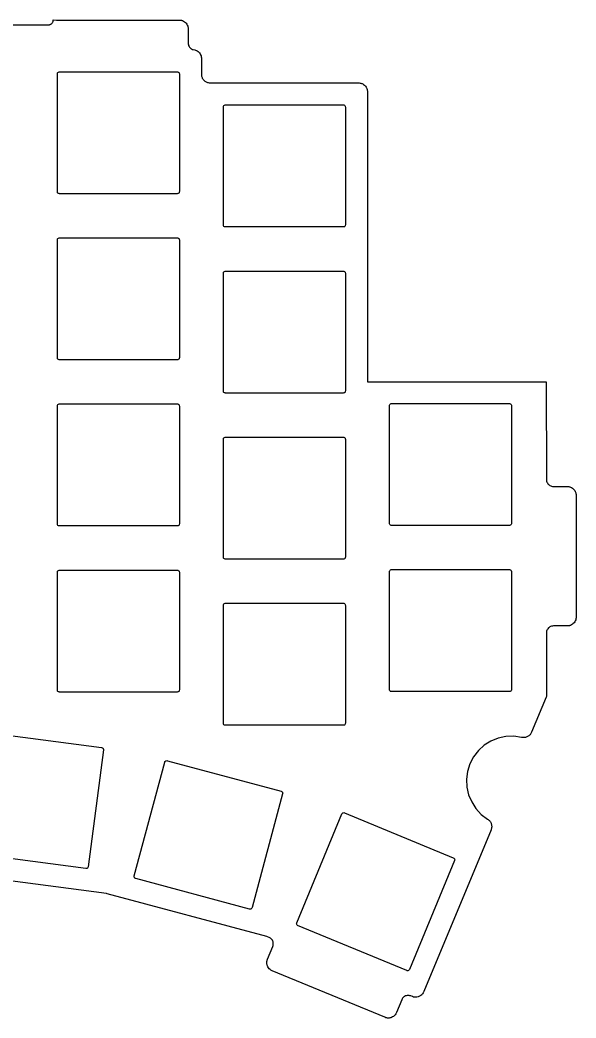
# Model space of a CAD drawing. Header units: millimetres. Extents: x 53 to 194, y -133 to -18.
# Drawn here: x 130.7 to 194.5, y -133 to -18.5 of the extents above; entities that cross this region are included whole.
import ezdxf

# ---------------------------------------------------------------- set-up
doc = ezdxf.new("R2010")
doc.units = ezdxf.units.MM

msp = doc.modelspace()

# ---------------------------------------------------------------- linework, layer by layer
for p, q in [((114.4, -19.05), (131.44, -19.05)), ((131.44, -19.05), (131.51, -19.05)), ((131.51, -19.05), (133.95, -19.05)), ((133.95, -19.05), (134, -19.05)), ((134, -19.05), (134.06, -19.04)), ((134.06, -19.04), (134.11, -19.03)), ((134.11, -19.03), (134.16, -19.01)), ((134.16, -19.01), (134.21, -18.99)), ((134.21, -18.99), (134.26, -18.96)), ((134.26, -18.96), (134.3, -18.93)), ((134.3, -18.93), (134.34, -18.89)), ((134.34, -18.89), (134.38, -18.85)), ((134.38, -18.85), (134.41, -18.81)), ((134.41, -18.81), (134.44, -18.76)), ((134.44, -18.76), (134.46, -18.71)), ((134.46, -18.71), (134.48, -18.66)), ((134.48, -18.66), (134.49, -18.61)), ((134.49, -18.61), (134.5, -18.55)), ((134.5, -18.55), (134.5, -18.5)), ((134.5, -18.5), (134.87, -18.51)), ((134.87, -18.51), (134.98, -18.51)), ((134.98, -18.51), (148.96, -18.51)), ((148.96, -18.51), (149.07, -18.51)), ((149.07, -18.51), (149.13, -18.52)), ((149.13, -18.52), (149.2, -18.54)), ((149.2, -18.54), (149.25, -18.55)), ((149.25, -18.55), (149.33, -18.58)), ((149.33, -18.58), (149.45, -18.63)), ((149.45, -18.63), (149.56, -18.7)), ((149.56, -18.7), (149.66, -18.78)), ((149.66, -18.78), (149.75, -18.88)), ((149.75, -18.88), (149.82, -18.99)), ((149.82, -18.99), (149.88, -19.1)), ((149.88, -19.1), (149.93, -19.22)), ((149.93, -19.22), (149.94, -19.27)), ((149.94, -19.27), (149.96, -19.35)), ((149.96, -19.35), (149.96, -19.4)), ((149.96, -19.4), (149.97, -19.52)), ((149.97, -19.52), (149.97, -21.13)), ((149.97, -21.13), (149.98, -21.23)), ((149.98, -21.23), (150, -21.34)), ((150, -21.34), (150.03, -21.44)), ((150.03, -21.44), (150.08, -21.53)), ((150.08, -21.53), (150.14, -21.62)), ((150.14, -21.62), (150.2, -21.69)), ((150.2, -21.69), (150.28, -21.76)), ((150.28, -21.76), (150.37, -21.82)), ((150.37, -21.82), (150.46, -21.87)), ((150.46, -21.87), (150.56, -21.9)), ((150.56, -21.9), (150.74, -21.94)), ((150.74, -21.94), (150.82, -21.96)), ((150.82, -21.96), (150.93, -22.01)), ((150.93, -22.01), (151.01, -22.05)), ((151.01, -22.05), (151.12, -22.13)), ((151.12, -22.13), (151.19, -22.19)), ((151.19, -22.19), (151.27, -22.28)), ((151.27, -22.28), (151.35, -22.39)), ((151.35, -22.39), (151.41, -22.5)), ((151.41, -22.5), (151.46, -22.63)), ((151.46, -22.63), (151.48, -22.72)), ((151.48, -22.72), (151.49, -22.84)), ((151.49, -22.84), (151.5, -22.92)), ((151.5, -22.92), (151.5, -24.73)), ((134.97, -24.68), (134.98, -24.62)), ((134.97, -38.18), (134.97, -24.68)), ((134.98, -24.62), (135, -24.56)), ((135, -24.56), (135.04, -24.51)), ((135.04, -24.51), (135.09, -24.47)), ((135.09, -24.47), (135.16, -24.44)), ((135.16, -24.44), (135.22, -24.43)), ((135.22, -24.43), (148.72, -24.43)), ((148.72, -24.43), (148.78, -24.44)), ((148.78, -24.44), (148.84, -24.47)), ((148.84, -24.47), (148.9, -24.51)), ((148.9, -24.51), (148.94, -24.56)), ((148.94, -24.56), (148.96, -24.62)), ((148.96, -24.62), (148.97, -24.68)), ((148.97, -24.68), (148.97, -38.18)), ((151.5, -24.73), (151.51, -24.86)), ((151.51, -24.86), (151.52, -24.94)), ((151.52, -24.94), (151.54, -25.01)), ((151.54, -25.01), (151.58, -25.11)), ((151.58, -25.11), (151.6, -25.17)), ((151.6, -25.17), (151.65, -25.25)), ((151.65, -25.25), (151.71, -25.33)), ((151.71, -25.33), (151.76, -25.4)), ((151.76, -25.4), (151.89, -25.52)), ((151.89, -25.52), (151.97, -25.56)), ((151.97, -25.56), (152.03, -25.6)), ((152.03, -25.6), (152.12, -25.64)), ((152.12, -25.64), (152.19, -25.67)), ((152.19, -25.67), (152.27, -25.69)), ((152.27, -25.69), (152.37, -25.71)), ((152.37, -25.71), (152.44, -25.72)), ((152.44, -25.72), (152.51, -25.72)), ((152.51, -25.72), (169.54, -25.72)), ((169.54, -25.72), (169.61, -25.72)), ((169.61, -25.72), (169.7, -25.73)), ((169.7, -25.73), (169.79, -25.75)), ((169.79, -25.75), (169.87, -25.77)), ((169.87, -25.77), (169.95, -25.8)), ((169.95, -25.8), (170.03, -25.84)), ((170.03, -25.84), (170.1, -25.89)), ((170.1, -25.89), (170.2, -25.96)), ((170.2, -25.96), (170.26, -26.02)), ((170.26, -26.02), (170.32, -26.09)), ((170.32, -26.09), (170.4, -26.2)), ((170.4, -26.2), (170.44, -26.28)), ((170.44, -26.28), (170.48, -26.36)), ((170.48, -26.36), (170.51, -26.48)), ((170.51, -26.48), (170.53, -26.56)), ((170.53, -26.56), (170.54, -26.61)), ((170.54, -26.61), (170.54, -26.73)), ((170.54, -26.73), (170.54, -60)), ((154.02, -28.49), (154.03, -28.43)), ((154.02, -41.99), (154.02, -28.49)), ((154.03, -28.43), (154.05, -28.37)), ((154.05, -28.37), (154.09, -28.32)), ((154.09, -28.32), (154.15, -28.28)), ((154.15, -28.28), (154.21, -28.25)), ((154.21, -28.25), (154.27, -28.24)), ((154.27, -28.24), (167.77, -28.24)), ((167.77, -28.24), (167.83, -28.25)), ((167.83, -28.25), (167.9, -28.28)), ((167.9, -28.28), (167.95, -28.32)), ((167.95, -28.32), (167.99, -28.37)), ((167.99, -28.37), (168.01, -28.43)), ((168.01, -28.43), (168.02, -28.49)), ((168.02, -28.49), (168.02, -41.99)), ((134.98, -38.25), (134.97, -38.18)), ((135, -38.31), (134.98, -38.25)), ((135.04, -38.36), (135, -38.31)), ((135.09, -38.4), (135.04, -38.36)), ((135.16, -38.42), (135.09, -38.4)), ((135.22, -38.43), (135.16, -38.42)), ((148.72, -38.43), (135.22, -38.43)), ((148.78, -38.42), (148.72, -38.43)), ((148.84, -38.4), (148.78, -38.42)), ((148.9, -38.36), (148.84, -38.4)), ((148.94, -38.31), (148.9, -38.36)), ((148.96, -38.25), (148.94, -38.31)), ((148.97, -38.18), (148.96, -38.25)), ((154.03, -42.06), (154.02, -41.99)), ((154.05, -42.12), (154.03, -42.06)), ((154.09, -42.17), (154.05, -42.12)), ((154.15, -42.21), (154.09, -42.17)), ((154.21, -42.23), (154.15, -42.21)), ((154.27, -42.24), (154.21, -42.23)), ((167.77, -42.24), (154.27, -42.24)), ((167.83, -42.23), (167.77, -42.24)), ((167.9, -42.21), (167.83, -42.23)), ((167.95, -42.17), (167.9, -42.21)), ((167.99, -42.12), (167.95, -42.17)), ((168.01, -42.06), (167.99, -42.12)), ((168.02, -41.99), (168.01, -42.06)), ((135.09, -43.52), (135.16, -43.49)), ((135.16, -43.49), (135.22, -43.48)), ((135.22, -43.48), (148.72, -43.48)), ((148.72, -43.48), (148.78, -43.49)), ((148.78, -43.49), (148.84, -43.52)), ((134.97, -43.73), (134.98, -43.67)), ((134.97, -57.23), (134.97, -43.73)), ((134.98, -43.67), (135, -43.61)), ((135, -43.61), (135.04, -43.56)), ((135.04, -43.56), (135.09, -43.52)), ((148.84, -43.52), (148.9, -43.56)), ((148.9, -43.56), (148.94, -43.61)), ((148.94, -43.61), (148.96, -43.67)), ((148.96, -43.67), (148.97, -43.73)), ((148.97, -43.73), (148.97, -57.23)), ((154.02, -47.54), (154.03, -47.48)), ((154.02, -61.04), (154.02, -47.54)), ((154.03, -47.48), (154.05, -47.42)), ((154.05, -47.42), (154.09, -47.37)), ((154.09, -47.37), (154.15, -47.33)), ((154.15, -47.33), (154.21, -47.3)), ((154.21, -47.3), (154.27, -47.29)), ((154.27, -47.29), (167.77, -47.29)), ((167.77, -47.29), (167.83, -47.3)), ((167.83, -47.3), (167.9, -47.33)), ((167.9, -47.33), (167.95, -47.37)), ((167.95, -47.37), (167.99, -47.42)), ((167.99, -47.42), (168.01, -47.48)), ((168.01, -47.48), (168.02, -47.54)), ((168.02, -47.54), (168.02, -61.04)), ((134.98, -57.3), (134.97, -57.23)), ((135, -57.36), (134.98, -57.3)), ((135.04, -57.41), (135, -57.36)), ((135.09, -57.45), (135.04, -57.41)), ((135.16, -57.47), (135.09, -57.45)), ((135.22, -57.48), (135.16, -57.47)), ((148.72, -57.48), (135.22, -57.48)), ((148.78, -57.47), (148.72, -57.48)), ((148.84, -57.45), (148.78, -57.47)), ((148.9, -57.41), (148.84, -57.45)), ((148.94, -57.36), (148.9, -57.41)), ((148.96, -57.3), (148.94, -57.36)), ((148.97, -57.23), (148.96, -57.3)), ((170.54, -60), (191.06, -60)), ((191.06, -60), (191.08, -71.2)), ((154.03, -61.11), (154.02, -61.04)), ((154.05, -61.17), (154.03, -61.11)), ((154.09, -61.22), (154.05, -61.17)), ((154.15, -61.26), (154.09, -61.22)), ((154.21, -61.28), (154.15, -61.26)), ((154.27, -61.29), (154.21, -61.28)), ((167.77, -61.29), (154.27, -61.29)), ((167.83, -61.28), (167.77, -61.29)), ((167.9, -61.26), (167.83, -61.28)), ((167.95, -61.22), (167.9, -61.26)), ((167.99, -61.17), (167.95, -61.22)), ((168.01, -61.11), (167.99, -61.17)), ((168.02, -61.04), (168.01, -61.11)), ((134.97, -62.78), (134.98, -62.72)), ((134.97, -76.28), (134.97, -62.78)), ((134.98, -62.72), (135, -62.66)), ((135, -62.66), (135.04, -62.61)), ((135.04, -62.61), (135.09, -62.57)), ((135.09, -62.57), (135.16, -62.54)), ((135.16, -62.54), (135.22, -62.53)), ((135.22, -62.53), (148.72, -62.53)), ((148.72, -62.53), (148.78, -62.54)), ((148.78, -62.54), (148.84, -62.57)), ((148.84, -62.57), (148.9, -62.61)), ((148.9, -62.61), (148.94, -62.66)), ((148.94, -62.66), (148.96, -62.72)), ((148.96, -62.72), (148.97, -62.78)), ((148.97, -62.78), (148.97, -76.28)), ((173.07, -62.73), (173.08, -62.67)), ((173.07, -76.23), (173.07, -62.73)), ((173.08, -62.67), (173.1, -62.61)), ((173.1, -62.61), (173.14, -62.56)), ((173.14, -62.56), (173.19, -62.52)), ((173.19, -62.52), (173.26, -62.49)), ((173.26, -62.49), (173.32, -62.48)), ((173.32, -62.48), (186.82, -62.48)), ((186.82, -62.48), (186.88, -62.49)), ((186.88, -62.49), (186.94, -62.52)), ((186.94, -62.52), (187, -62.56)), ((187, -62.56), (187.04, -62.61)), ((187.04, -62.61), (187.06, -62.67)), ((187.06, -62.67), (187.07, -62.73)), ((187.07, -62.73), (187.07, -76.23)), ((154.09, -66.42), (154.15, -66.38)), ((154.15, -66.38), (154.21, -66.35)), ((154.21, -66.35), (154.27, -66.34)), ((154.27, -66.34), (167.77, -66.34)), ((167.77, -66.34), (167.83, -66.35)), ((167.83, -66.35), (167.9, -66.38)), ((167.9, -66.38), (167.95, -66.42)), ((154.02, -66.59), (154.03, -66.53)), ((154.02, -80.09), (154.02, -66.59)), ((154.03, -66.53), (154.05, -66.47)), ((154.05, -66.47), (154.09, -66.42)), ((167.95, -66.42), (167.99, -66.47)), ((167.99, -66.47), (168.01, -66.53)), ((168.01, -66.53), (168.02, -66.59)), ((168.02, -66.59), (168.02, -80.09)), ((191.08, -71.2), (191.09, -71.3)), ((191.09, -71.3), (191.11, -71.41)), ((191.11, -71.41), (191.15, -71.51)), ((191.15, -71.51), (191.19, -71.6)), ((191.19, -71.6), (191.25, -71.69)), ((191.25, -71.69), (191.32, -71.77)), ((191.32, -71.77), (191.4, -71.83)), ((191.4, -71.83), (191.48, -71.89)), ((191.48, -71.89), (191.58, -71.94)), ((191.58, -71.94), (191.68, -71.97)), ((191.68, -71.97), (191.78, -71.99)), ((191.78, -71.99), (191.88, -72)), ((191.88, -72), (193.47, -72)), ((193.47, -72), (193.59, -72.01)), ((193.59, -72.01), (193.64, -72.01)), ((193.64, -72.01), (193.72, -72.03)), ((193.72, -72.03), (193.77, -72.04)), ((193.77, -72.04), (193.84, -72.07)), ((193.84, -72.07), (193.96, -72.12)), ((193.96, -72.12), (194.07, -72.19)), ((194.07, -72.19), (194.17, -72.28)), ((194.17, -72.28), (194.26, -72.37)), ((194.26, -72.37), (194.33, -72.48)), ((194.33, -72.48), (194.4, -72.59)), ((194.4, -72.59), (194.44, -72.72)), ((194.44, -72.72), (194.45, -72.77)), ((194.45, -72.77), (194.47, -72.84)), ((194.47, -72.84), (194.48, -72.9)), ((194.48, -72.9), (194.48, -72.99)), ((194.48, -72.99), (194.48, -86.99)), ((134.98, -76.35), (134.97, -76.28)), ((135, -76.41), (134.98, -76.35)), ((135.04, -76.46), (135, -76.41)), ((135.09, -76.5), (135.04, -76.46)), ((135.16, -76.52), (135.09, -76.5)), ((135.22, -76.53), (135.16, -76.52)), ((148.72, -76.53), (135.22, -76.53)), ((148.78, -76.52), (148.72, -76.53)), ((148.84, -76.5), (148.78, -76.52)), ((148.9, -76.46), (148.84, -76.5)), ((148.94, -76.41), (148.9, -76.46)), ((148.96, -76.35), (148.94, -76.41)), ((148.97, -76.28), (148.96, -76.35)), ((173.08, -76.3), (173.07, -76.23)), ((173.1, -76.36), (173.08, -76.3)), ((173.14, -76.41), (173.1, -76.36)), ((173.19, -76.45), (173.14, -76.41)), ((173.26, -76.47), (173.19, -76.45)), ((173.32, -76.48), (173.26, -76.47)), ((186.82, -76.48), (173.32, -76.48)), ((186.88, -76.47), (186.82, -76.48)), ((186.94, -76.45), (186.88, -76.47)), ((187, -76.41), (186.94, -76.45)), ((187.04, -76.36), (187, -76.41)), ((187.06, -76.3), (187.04, -76.36)), ((187.07, -76.23), (187.06, -76.3)), ((154.03, -80.16), (154.02, -80.09)), ((168.02, -80.09), (168.01, -80.16)), ((154.05, -80.22), (154.03, -80.16)), ((154.09, -80.27), (154.05, -80.22)), ((154.15, -80.31), (154.09, -80.27)), ((154.21, -80.33), (154.15, -80.31)), ((154.27, -80.34), (154.21, -80.33)), ((167.77, -80.34), (154.27, -80.34)), ((167.83, -80.33), (167.77, -80.34)), ((167.9, -80.31), (167.83, -80.33)), ((167.95, -80.27), (167.9, -80.31)), ((167.99, -80.22), (167.95, -80.27)), ((168.01, -80.16), (167.99, -80.22)), ((134.97, -81.83), (134.98, -81.77)), ((134.97, -95.33), (134.97, -81.83)), ((134.98, -81.77), (135, -81.71)), ((135, -81.71), (135.04, -81.66)), ((135.04, -81.66), (135.09, -81.62)), ((135.09, -81.62), (135.16, -81.59)), ((135.16, -81.59), (135.22, -81.58)), ((135.22, -81.58), (148.72, -81.58)), ((148.72, -81.58), (148.78, -81.59)), ((148.78, -81.59), (148.84, -81.62)), ((148.84, -81.62), (148.9, -81.66)), ((148.9, -81.66), (148.94, -81.71)), ((148.94, -81.71), (148.96, -81.77)), ((148.96, -81.77), (148.97, -81.83)), ((148.97, -81.83), (148.97, -95.33)), ((173.07, -81.78), (173.08, -81.72)), ((173.07, -95.28), (173.07, -81.78)), ((173.08, -81.72), (173.1, -81.66)), ((173.1, -81.66), (173.14, -81.61)), ((173.14, -81.61), (173.19, -81.57)), ((173.19, -81.57), (173.26, -81.54)), ((173.26, -81.54), (173.32, -81.53)), ((173.32, -81.53), (186.82, -81.53)), ((186.82, -81.53), (186.88, -81.54)), ((186.88, -81.54), (186.94, -81.57)), ((186.94, -81.57), (187, -81.61)), ((187, -81.61), (187.04, -81.66)), ((187.04, -81.66), (187.06, -81.72)), ((187.06, -81.72), (187.07, -81.78)), ((187.07, -81.78), (187.07, -95.28)), ((154.02, -85.64), (154.03, -85.58)), ((154.02, -99.14), (154.02, -85.64)), ((154.03, -85.58), (154.05, -85.52)), ((154.05, -85.52), (154.09, -85.47)), ((154.09, -85.47), (154.15, -85.43)), ((154.15, -85.43), (154.21, -85.4)), ((154.21, -85.4), (154.27, -85.39)), ((154.27, -85.39), (167.77, -85.39)), ((167.77, -85.39), (167.83, -85.4)), ((167.83, -85.4), (167.9, -85.43)), ((167.9, -85.43), (167.95, -85.47)), ((167.95, -85.47), (167.99, -85.52)), ((167.99, -85.52), (168.01, -85.58)), ((168.01, -85.58), (168.02, -85.64)), ((168.02, -85.64), (168.02, -99.14)), ((194.48, -86.99), (194.48, -87.1)), ((191.48, -88.11), (191.39, -88.17)), ((191.57, -88.06), (191.48, -88.11)), ((191.67, -88.03), (191.57, -88.06)), ((191.77, -88.01), (191.67, -88.03)), ((191.88, -88), (191.77, -88.01)), ((193.47, -88), (191.88, -88)), ((193.59, -87.99), (193.47, -88)), ((193.64, -87.99), (193.59, -87.99)), ((193.72, -87.97), (193.64, -87.99)), ((193.77, -87.96), (193.72, -87.97)), ((193.84, -87.93), (193.77, -87.96)), ((193.96, -87.88), (193.84, -87.93)), ((194.07, -87.81), (193.96, -87.88)), ((194.17, -87.72), (194.07, -87.81)), ((194.26, -87.63), (194.17, -87.72)), ((194.33, -87.52), (194.26, -87.63)), ((194.4, -87.41), (194.33, -87.52)), ((194.44, -87.28), (194.4, -87.41)), ((194.45, -87.23), (194.44, -87.28)), ((194.47, -87.16), (194.45, -87.23)), ((194.48, -87.1), (194.47, -87.16)), ((191.09, -88.7), (191.08, -88.8)), ((191.08, -88.8), (191.08, -96.1)), ((191.11, -88.59), (191.09, -88.7)), ((191.14, -88.49), (191.11, -88.59)), ((191.19, -88.4), (191.14, -88.49)), ((191.24, -88.31), (191.19, -88.4)), ((191.31, -88.23), (191.24, -88.31)), ((191.39, -88.17), (191.31, -88.23)), ((134.98, -95.4), (134.97, -95.33)), ((135, -95.46), (134.98, -95.4)), ((135.04, -95.51), (135, -95.46)), ((135.09, -95.55), (135.04, -95.51)), ((135.16, -95.57), (135.09, -95.55)), ((135.22, -95.58), (135.16, -95.57)), ((148.72, -95.58), (135.22, -95.58)), ((148.78, -95.57), (148.72, -95.58)), ((148.84, -95.55), (148.78, -95.57)), ((148.9, -95.51), (148.84, -95.55)), ((148.94, -95.46), (148.9, -95.51)), ((148.96, -95.4), (148.94, -95.46)), ((148.97, -95.33), (148.96, -95.4)), ((173.08, -95.35), (173.07, -95.28)), ((173.1, -95.41), (173.08, -95.35)), ((173.14, -95.46), (173.1, -95.41)), ((173.19, -95.5), (173.14, -95.46)), ((173.26, -95.52), (173.19, -95.5)), ((173.32, -95.53), (173.26, -95.52)), ((186.82, -95.53), (173.32, -95.53)), ((186.88, -95.52), (186.82, -95.53)), ((186.94, -95.5), (186.88, -95.52)), ((187, -95.46), (186.94, -95.5)), ((187.04, -95.41), (187, -95.46)), ((187.06, -95.35), (187.04, -95.41)), ((187.07, -95.28), (187.06, -95.35)), ((191.08, -96.1), (191.07, -96.15)), ((191.07, -96.15), (189.39, -100.18)), ((154.03, -99.21), (154.02, -99.14)), ((154.05, -99.27), (154.03, -99.21)), ((154.09, -99.32), (154.05, -99.27)), ((154.15, -99.36), (154.09, -99.32)), ((154.21, -99.38), (154.15, -99.36)), ((154.27, -99.39), (154.21, -99.38)), ((167.77, -99.39), (154.27, -99.39)), ((167.83, -99.38), (167.77, -99.39)), ((167.9, -99.36), (167.83, -99.38)), ((167.95, -99.32), (167.9, -99.36)), ((167.99, -99.27), (167.95, -99.32)), ((168.01, -99.21), (167.99, -99.27)), ((168.02, -99.14), (168.01, -99.21)), ((126.63, -100.18), (140.05, -101.95)), ((186.44, -100.67), (185.55, -100.86)), ((187.34, -100.64), (186.44, -100.67)), ((188.24, -100.77), (187.34, -100.64)), ((188.84, -100.72), (188.76, -100.75)), ((188.92, -100.68), (188.84, -100.72)), ((189, -100.64), (188.92, -100.68)), ((189.07, -100.59), (189, -100.64)), ((189.14, -100.53), (189.07, -100.59)), ((189.2, -100.47), (189.14, -100.53)), ((189.26, -100.41), (189.2, -100.47)), ((189.31, -100.33), (189.26, -100.41)), ((189.35, -100.26), (189.31, -100.33)), ((189.39, -100.18), (189.35, -100.26)), ((183.95, -101.68), (183.28, -102.29)), ((184.72, -101.2), (183.95, -101.68)), ((185.55, -100.86), (184.72, -101.2)), ((188.33, -100.78), (188.24, -100.77)), ((188.41, -100.79), (188.33, -100.78)), ((188.5, -100.79), (188.41, -100.79)), ((188.59, -100.79), (188.5, -100.79)), ((188.68, -100.77), (188.59, -100.79)), ((188.76, -100.75), (188.68, -100.77)), ((140.27, -102.19), (138.5, -115.64)), ((140.05, -101.95), (140.11, -101.96)), ((140.11, -101.96), (140.17, -101.99)), ((140.17, -101.99), (140.23, -102.07)), ((140.23, -102.07), (140.26, -102.13)), ((140.26, -102.13), (140.27, -102.19)), ((182.73, -103), (182.31, -103.8)), ((183.28, -102.29), (182.73, -103)), ((143.8, -116.66), (147.29, -103.62)), ((147.29, -103.62), (147.32, -103.56)), ((147.32, -103.56), (147.36, -103.51)), ((147.36, -103.51), (147.41, -103.47)), ((147.41, -103.47), (147.47, -103.45)), ((147.47, -103.45), (147.54, -103.44)), ((147.54, -103.44), (147.6, -103.45)), ((147.6, -103.45), (160.64, -106.94)), ((182.31, -103.8), (182.03, -104.67)), ((182.03, -104.67), (181.92, -105.56)), ((181.92, -105.56), (181.96, -106.47)), ((160.82, -107.25), (157.32, -120.29)), ((160.64, -106.94), (160.7, -106.97)), ((160.7, -106.97), (160.75, -107.01)), ((160.75, -107.01), (160.79, -107.06)), ((160.79, -107.06), (160.82, -107.12)), ((160.82, -107.12), (160.83, -107.18)), ((160.83, -107.18), (160.82, -107.25)), ((181.96, -106.47), (182.16, -107.35)), ((182.16, -107.35), (182.51, -108.18)), ((182.51, -108.18), (183, -108.94)), ((162.43, -122.06), (167.6, -109.55)), ((167.6, -109.55), (167.64, -109.5)), ((167.64, -109.5), (167.71, -109.43)), ((167.71, -109.43), (167.77, -109.41)), ((167.77, -109.41), (167.84, -109.4)), ((167.84, -109.4), (167.9, -109.41)), ((167.9, -109.41), (180.4, -114.58)), ((183, -108.94), (183.61, -109.61)), ((183.61, -109.61), (184.34, -110.15)), ((184.34, -110.15), (184.41, -110.2)), ((184.41, -110.2), (184.48, -110.26)), ((184.48, -110.26), (184.54, -110.32)), ((184.54, -110.32), (184.6, -110.39)), ((184.6, -110.39), (184.65, -110.46)), ((184.65, -110.46), (184.69, -110.53)), ((184.69, -110.53), (184.73, -110.61)), ((184.73, -110.61), (184.76, -110.7)), ((184.76, -110.7), (184.78, -110.78)), ((184.78, -110.78), (184.8, -110.87)), ((184.8, -110.87), (184.81, -110.95)), ((184.81, -110.95), (184.81, -111.04)), ((184.73, -111.38), (177.02, -129.92)), ((184.76, -111.3), (184.73, -111.38)), ((184.79, -111.22), (184.76, -111.3)), ((184.8, -111.13), (184.79, -111.22)), ((184.81, -111.04), (184.8, -111.13)), ((138.22, -115.83), (124.81, -114.06)), ((180.54, -114.91), (175.36, -127.41)), ((180.4, -114.58), (180.46, -114.62)), ((180.46, -114.62), (180.52, -114.69)), ((180.52, -114.69), (180.55, -114.75)), ((180.56, -114.81), (180.54, -114.91)), ((180.55, -114.75), (180.56, -114.81)), ((140.59, -118.69), (121.81, -116.21)), ((138.29, -115.83), (138.22, -115.83)), ((138.35, -115.81), (138.29, -115.83)), ((138.41, -115.78), (138.35, -115.81)), ((138.47, -115.7), (138.41, -115.78)), ((138.5, -115.64), (138.47, -115.7)), ((143.79, -116.73), (143.8, -116.66)), ((143.8, -116.79), (143.79, -116.73)), ((143.83, -116.85), (143.8, -116.79)), ((143.87, -116.91), (143.83, -116.85)), ((143.92, -116.95), (143.87, -116.91)), ((143.98, -116.97), (143.92, -116.95)), ((157.02, -120.46), (143.98, -116.97)), ((140.7, -118.71), (140.59, -118.69)), ((158.99, -123.61), (140.7, -118.71)), ((157.08, -120.47), (157.02, -120.46)), ((157.15, -120.46), (157.08, -120.47)), ((157.21, -120.44), (157.15, -120.46)), ((157.26, -120.4), (157.21, -120.44)), ((157.3, -120.35), (157.26, -120.4)), ((157.32, -120.29), (157.3, -120.35)), ((162.42, -122.12), (162.43, -122.06)), ((162.43, -122.18), (162.42, -122.12)), ((162.45, -122.25), (162.43, -122.18)), ((162.49, -122.3), (162.45, -122.25)), ((162.54, -122.34), (162.49, -122.3)), ((175.05, -127.52), (162.54, -122.34)), ((159.09, -123.64), (158.99, -123.61)), ((159.08, -126.22), (159.69, -124.75)), ((159.26, -123.71), (159.09, -123.64)), ((159.35, -123.75), (159.26, -123.71)), ((159.44, -123.81), (159.35, -123.75)), ((159.52, -123.88), (159.44, -123.81)), ((159.59, -123.96), (159.52, -123.88)), ((159.64, -124.05), (159.59, -123.96)), ((159.69, -124.14), (159.64, -124.05)), ((159.72, -124.24), (159.69, -124.14)), ((159.69, -124.75), (159.72, -124.65)), ((159.74, -124.34), (159.72, -124.24)), ((159.72, -124.65), (159.74, -124.55)), ((159.75, -124.45), (159.74, -124.34)), ((159.74, -124.55), (159.75, -124.45)), ((159, -126.59), (159.01, -126.51)), ((159, -126.64), (159, -126.59)), ((159.01, -126.72), (159, -126.64)), ((159.01, -126.51), (159.02, -126.46)), ((159.02, -126.77), (159.01, -126.72)), ((159.02, -126.46), (159.03, -126.38)), ((159.03, -126.85), (159.02, -126.77)), ((159.03, -126.38), (159.05, -126.33)), ((159.05, -126.9), (159.03, -126.85)), ((159.05, -126.33), (159.08, -126.22)), ((159.07, -126.97), (159.05, -126.9)), ((159.13, -127.09), (159.07, -126.97)), ((159.2, -127.2), (159.13, -127.09)), ((159.28, -127.3), (159.2, -127.2)), ((159.37, -127.39), (159.28, -127.3)), ((159.48, -127.47), (159.37, -127.39)), ((159.63, -127.54), (159.48, -127.47)), ((172.55, -132.88), (159.63, -127.54)), ((175.11, -127.53), (175.05, -127.52)), ((175.17, -127.53), (175.11, -127.53)), ((175.24, -127.52), (175.17, -127.53)), ((175.29, -127.48), (175.24, -127.52)), ((175.36, -127.41), (175.29, -127.48)), ((174.81, -130.48), (174.73, -130.54)), ((174.91, -130.43), (174.81, -130.48)), ((175.01, -130.4), (174.91, -130.43)), ((175.11, -130.38), (175.01, -130.4)), ((175.21, -130.37), (175.11, -130.38)), ((175.32, -130.38), (175.21, -130.37)), ((175.42, -130.4), (175.32, -130.38)), ((175.52, -130.43), (175.42, -130.4)), ((175.71, -130.51), (175.52, -130.43)), ((176.51, -130.47), (176.43, -130.51)), ((176.59, -130.43), (176.51, -130.47)), ((176.66, -130.38), (176.59, -130.43)), ((176.77, -130.3), (176.66, -130.38)), ((176.83, -130.23), (176.77, -130.3)), ((176.88, -130.17), (176.83, -130.23)), ((176.95, -130.07), (176.88, -130.17)), ((176.99, -129.99), (176.95, -130.07)), ((177.02, -129.92), (176.99, -129.99)), ((174.48, -130.87), (173.87, -132.33)), ((174.52, -130.77), (174.48, -130.87)), ((174.58, -130.69), (174.52, -130.77)), ((174.65, -130.61), (174.58, -130.69)), ((174.73, -130.54), (174.65, -130.61)), ((175.83, -130.55), (175.71, -130.51)), ((175.89, -130.56), (175.83, -130.55)), ((175.97, -130.57), (175.89, -130.56)), ((176.06, -130.57), (175.97, -130.57)), ((176.14, -130.57), (176.06, -130.57)), ((176.23, -130.56), (176.14, -130.57)), ((176.35, -130.53), (176.23, -130.56)), ((176.43, -130.51), (176.35, -130.53)), ((173.53, -132.77), (173.42, -132.84)), ((173.63, -132.69), (173.53, -132.77)), ((173.72, -132.59), (173.63, -132.69)), ((173.79, -132.48), (173.72, -132.59)), ((173.87, -132.33), (173.79, -132.48)), ((172.66, -132.92), (172.55, -132.88)), ((172.71, -132.93), (172.66, -132.92)), ((172.78, -132.95), (172.71, -132.93)), ((172.84, -132.96), (172.78, -132.95)), ((172.92, -132.96), (172.84, -132.96)), ((172.97, -132.96), (172.92, -132.96)), ((173.05, -132.96), (172.97, -132.96)), ((173.1, -132.95), (173.05, -132.96)), ((173.17, -132.93), (173.1, -132.95)), ((173.22, -132.92), (173.17, -132.93)), ((173.3, -132.9), (173.22, -132.92)), ((173.42, -132.84), (173.3, -132.9))]:
    msp.add_line(p, q)

doc.saveas('drawing.dxf')
